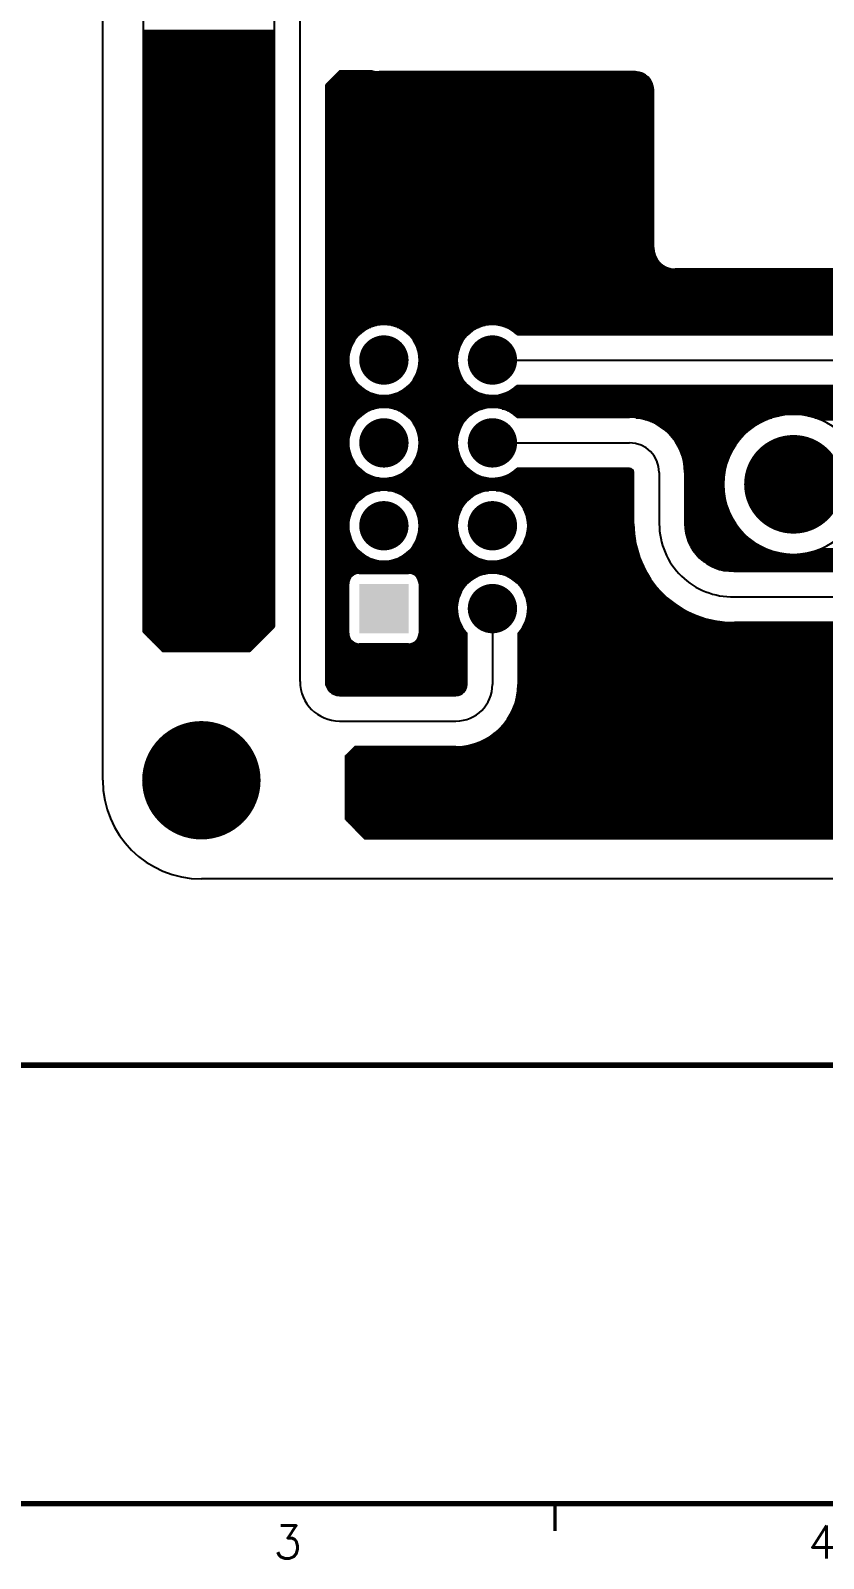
# Model space of a CAD drawing. Extents: x 295 to 953, y 10 to 290.
# Drawn here: x 590.4 to 662.7, y 10 to 149.4 of the extents above; entities that cross this region are included whole.
import ezdxf
from ezdxf.enums import TextEntityAlignment as Align

# ---------------------------------------------------------------- set-up
doc = ezdxf.new("R2010")
doc.units = 0
doc.header["$LTSCALE"] = 5
doc.header["$MEASUREMENT"] = 0
doc.layers.get('0').update_dxf_attribs({"linetype": 'CONTINUOUS', "lineweight": 25})
for name, color, linetype in [('TOP_PHO', 15, 'CONTINUOUS'), ('문자', 4, 'CONTINUOUS'), ('테두리', 3, 'CONTINUOUS')]:
    doc.layers.add(name, color=color, linetype=linetype)
doc.styles.get("Standard").update_dxf_attribs({"font": 'simplex.shx'})

# ---------------------------------------------------------------- blocks, each defined once
blk = doc.blocks.new('C')
at = {"layer": '테두리'}
for points, const_width in [([(15, 285), (15, 15), (405, 15), (405, 285), (15, 285)], 0.5), ([(15, 55), (405, 55)], 0.5), ([(161.25, 12.5), (161.25, 15)], 0.3)]:
    blk.add_lwpolyline(points, dxfattribs=dict(at, const_width=const_width))
at = {"layer": '문자'}
for s, p in [('3', (136.88, 11.5)), ('4', (185.62, 11.5))]:
    blk.add_text(s, height=3, dxfattribs=at).set_placement(p, align=Align.MIDDLE)

msp = doc.modelspace()

# ---------------------------------------------------------------- linework, layer by layer
for points, const_width in [([(623.53, 142.2, 1), (624.43, 142.2, 1)], 0.9), ([(634.33, 142.2, 1), (635.23, 142.2, 1)], 0.9), ([(623.53, 131.4, 1), (624.43, 131.4, 1)], 0.9), ([(634.33, 131.4, 1), (635.23, 131.4, 1)], 0.9), ([(621.5, 119.34, 1), (623.75, 119.34, 1)], 2.25), ([(631.4, 119.34, 1), (633.65, 119.34, 1)], 2.25), ([(621.5, 111.78, 1), (623.75, 111.78, 1)], 2.25), ([(631.4, 111.78, 1), (633.65, 111.78, 1)], 2.25), ([(657.73, 108, 1), (662.23, 108, 1)], 4.5), ([(621.5, 104.22, 1), (623.75, 104.22, 1)], 2.25), ([(631.4, 104.22, 1), (633.65, 104.22, 1)], 2.25), ([(631.4, 96.66, 1), (633.65, 96.66, 1)], 2.25), ([(639.73, 91.8, 1), (640.63, 91.8, 1)], 0.9), ([(650.53, 91.8, 1), (651.43, 91.8, 1)], 0.9), ([(661.33, 91.8, 1), (662.23, 91.8, 1)], 0.9), ([(603.28, 81, 1), (608.68, 81, 1)], 5.4), ([(628.93, 79.2, 1), (629.83, 79.2, 1)], 0.9), ([(639.73, 79.2, 1), (640.63, 79.2, 1)], 0.9), ([(650.53, 79.2, 1), (651.43, 79.2, 1)], 0.9), ([(661.33, 79.2, 1), (662.23, 79.2, 1)], 0.9)]:
    msp.add_lwpolyline(points, format="xyb", close=True, dxfattribs=dict(const_width=const_width))
msp.add_solid([(624.88, 98.91), (624.88, 94.41), (620.38, 98.91), (620.38, 94.41)])
at = {"layer": 'TOP_PHO', "color": 7}
for p, q in [((596.98, 81), (596.98, 261)), ((600.67, 245.85), (600.67, 94.57)), ((612.64, 95.02), (612.64, 190.8)), ((614.98, 90), (614.98, 190.8)), ((600.67, 149.4), (612.64, 149.4)), ((600.67, 149.24), (612.64, 149.24)), ((600.67, 149.08), (612.64, 149.08)), ((600.67, 148.91), (612.64, 148.91)), ((600.67, 148.75), (612.64, 148.75)), ((600.67, 148.59), (612.64, 148.59)), ((600.67, 148.43), (612.64, 148.43)), ((600.67, 148.27), (612.64, 148.27)), ((600.67, 148.1), (612.64, 148.1)), ((600.67, 147.94), (612.64, 147.94)), ((600.67, 147.78), (612.64, 147.78)), ((600.67, 147.62), (612.64, 147.62)), ((600.67, 147.46), (612.64, 147.46)), ((600.67, 147.29), (612.64, 147.29)), ((600.67, 147.13), (612.64, 147.13)), ((600.67, 146.97), (612.64, 146.97)), ((600.67, 146.81), (612.64, 146.81)), ((600.67, 146.65), (612.64, 146.65)), ((600.67, 146.48), (612.64, 146.48)), ((600.67, 146.32), (612.64, 146.32)), ((600.67, 146.16), (612.64, 146.16)), ((600.67, 146), (612.64, 146)), ((600.67, 145.84), (612.64, 145.84)), ((600.67, 145.67), (612.64, 145.67)), ((600.67, 145.51), (612.64, 145.51)), ((600.67, 145.35), (612.64, 145.35)), ((600.67, 145.19), (612.64, 145.19)), ((600.67, 145.03), (612.64, 145.03)), ((618.59, 145.68), (617.34, 144.44)), ((617.93, 145.03), (646.83, 145.03)), ((618.09, 145.19), (646.68, 145.19)), ((618.25, 145.35), (646.47, 145.35)), ((618.42, 145.51), (646.16, 145.51)), ((618.58, 145.67), (621.72, 145.67)), ((621.57, 145.71), (618.65, 145.71)), ((645.58, 145.62), (622.18, 145.62)), ((600.67, 144.86), (612.64, 144.86)), ((600.67, 144.7), (612.64, 144.7)), ((600.67, 144.54), (612.64, 144.54)), ((600.67, 144.38), (612.64, 144.38)), ((600.67, 144.22), (612.64, 144.22)), ((600.67, 144.05), (612.64, 144.05)), ((600.67, 143.89), (612.64, 143.89)), ((600.67, 143.73), (612.64, 143.73)), ((617.32, 144.38), (647.15, 144.38)), ((617.32, 144.38), (617.32, 90)), ((617.32, 144.22), (647.18, 144.22)), ((617.32, 144.05), (647.2, 144.05)), ((617.32, 143.89), (647.2, 143.89)), ((617.32, 143.73), (647.2, 143.73)), ((617.44, 144.54), (647.11, 144.54)), ((617.61, 144.7), (647.04, 144.7)), ((617.77, 144.86), (646.95, 144.86)), ((647.2, 129.6), (647.2, 144)), ((600.67, 143.57), (612.64, 143.57)), ((600.67, 143.41), (612.64, 143.41)), ((600.67, 143.24), (612.64, 143.24)), ((600.67, 143.08), (612.64, 143.08)), ((600.67, 142.92), (612.64, 142.92)), ((600.67, 142.76), (612.64, 142.76)), ((600.67, 142.6), (612.64, 142.6)), ((600.67, 142.43), (612.64, 142.43)), ((600.67, 142.27), (612.64, 142.27)), ((617.32, 143.57), (647.2, 143.57)), ((617.32, 143.41), (647.2, 143.41)), ((617.32, 143.24), (647.2, 143.24)), ((617.32, 143.08), (647.2, 143.08)), ((617.32, 142.92), (647.2, 142.92)), ((617.32, 142.76), (647.2, 142.76)), ((617.32, 142.6), (647.2, 142.6)), ((617.32, 142.43), (647.2, 142.43)), ((617.32, 142.27), (647.2, 142.27)), ((600.67, 142.11), (612.64, 142.11)), ((600.67, 141.95), (612.64, 141.95)), ((600.67, 141.79), (612.64, 141.79)), ((600.67, 141.62), (612.64, 141.62)), ((600.67, 141.46), (612.64, 141.46)), ((600.67, 141.3), (612.64, 141.3)), ((600.67, 141.14), (612.64, 141.14)), ((600.67, 140.98), (612.64, 140.98)), ((600.67, 140.81), (612.64, 140.81)), ((617.32, 142.11), (647.2, 142.11)), ((617.32, 141.95), (647.2, 141.95)), ((617.32, 141.79), (647.2, 141.79)), ((617.32, 141.62), (647.2, 141.62)), ((617.32, 141.46), (647.2, 141.46)), ((617.32, 141.3), (647.2, 141.3)), ((617.32, 141.14), (647.2, 141.14)), ((617.32, 140.98), (647.2, 140.98)), ((617.32, 140.81), (647.2, 140.81)), ((600.67, 140.65), (612.64, 140.65)), ((600.67, 140.49), (612.64, 140.49)), ((600.67, 140.33), (612.64, 140.33)), ((600.67, 140.17), (612.64, 140.17)), ((600.67, 140), (612.64, 140)), ((600.67, 139.84), (612.64, 139.84)), ((600.67, 139.68), (612.64, 139.68)), ((600.67, 139.52), (612.64, 139.52)), ((617.32, 140.65), (647.2, 140.65)), ((617.32, 140.49), (647.2, 140.49)), ((617.32, 140.33), (647.2, 140.33)), ((617.32, 140.17), (647.2, 140.17)), ((617.32, 140), (647.2, 140)), ((617.32, 139.84), (647.2, 139.84)), ((617.32, 139.68), (647.2, 139.68)), ((617.32, 139.52), (647.2, 139.52)), ((600.67, 139.36), (612.64, 139.36)), ((600.67, 139.19), (612.64, 139.19)), ((600.67, 139.03), (612.64, 139.03)), ((600.67, 138.87), (612.64, 138.87)), ((600.67, 138.71), (612.64, 138.71)), ((600.67, 138.55), (612.64, 138.55)), ((600.67, 138.38), (612.64, 138.38)), ((600.67, 138.22), (612.64, 138.22)), ((600.67, 138.06), (612.64, 138.06)), ((617.32, 139.36), (647.2, 139.36)), ((617.32, 139.19), (647.2, 139.19)), ((617.32, 139.03), (647.2, 139.03)), ((617.32, 138.87), (647.2, 138.87)), ((617.32, 138.71), (647.2, 138.71)), ((617.32, 138.55), (647.2, 138.55)), ((617.32, 138.38), (647.2, 138.38)), ((617.32, 138.22), (647.2, 138.22)), ((617.32, 138.06), (647.2, 138.06)), ((600.67, 137.9), (612.64, 137.9)), ((600.67, 137.74), (612.64, 137.74)), ((600.67, 137.57), (612.64, 137.57)), ((600.67, 137.41), (612.64, 137.41)), ((600.67, 137.25), (612.64, 137.25)), ((600.67, 137.09), (612.64, 137.09)), ((600.67, 136.93), (612.64, 136.93)), ((600.67, 136.76), (612.64, 136.76)), ((617.32, 137.9), (647.2, 137.9)), ((617.32, 137.74), (647.2, 137.74)), ((617.32, 137.57), (647.2, 137.57)), ((617.32, 137.41), (647.2, 137.41)), ((617.32, 137.25), (647.2, 137.25)), ((617.32, 137.09), (647.2, 137.09)), ((617.32, 136.93), (647.2, 136.93)), ((617.32, 136.76), (647.2, 136.76)), ((600.67, 136.6), (612.64, 136.6)), ((600.67, 136.44), (612.64, 136.44)), ((600.67, 136.28), (612.64, 136.28)), ((600.67, 136.12), (612.64, 136.12)), ((600.67, 135.95), (612.64, 135.95)), ((600.67, 135.79), (612.64, 135.79)), ((600.67, 135.63), (612.64, 135.63)), ((600.67, 135.47), (612.64, 135.47)), ((600.67, 135.31), (612.64, 135.31)), ((617.32, 136.6), (647.2, 136.6)), ((617.32, 136.44), (647.2, 136.44)), ((617.32, 136.28), (647.2, 136.28)), ((617.32, 136.12), (647.2, 136.12)), ((617.32, 135.95), (647.2, 135.95)), ((617.32, 135.79), (647.2, 135.79)), ((617.32, 135.63), (647.2, 135.63)), ((617.32, 135.47), (647.2, 135.47)), ((617.32, 135.31), (647.2, 135.31)), ((600.67, 135.14), (612.64, 135.14)), ((600.67, 134.98), (612.64, 134.98)), ((600.67, 134.82), (612.64, 134.82)), ((600.67, 134.66), (612.64, 134.66)), ((600.67, 134.5), (612.64, 134.5)), ((600.67, 134.33), (612.64, 134.33)), ((600.67, 134.17), (612.64, 134.17)), ((600.67, 134.01), (612.64, 134.01)), ((600.67, 133.85), (612.64, 133.85)), ((617.32, 135.14), (647.2, 135.14)), ((617.32, 134.98), (647.2, 134.98)), ((617.32, 134.82), (647.2, 134.82)), ((617.32, 134.66), (647.2, 134.66)), ((617.32, 134.5), (647.2, 134.5)), ((617.32, 134.33), (647.2, 134.33)), ((617.32, 134.17), (647.2, 134.17)), ((617.32, 134.01), (647.2, 134.01)), ((617.32, 133.85), (647.2, 133.85)), ((600.67, 133.69), (612.64, 133.69)), ((600.67, 133.52), (612.64, 133.52)), ((600.67, 133.36), (612.64, 133.36)), ((600.67, 133.2), (612.64, 133.2)), ((600.67, 133.04), (612.64, 133.04)), ((600.67, 132.88), (612.64, 132.88)), ((600.67, 132.71), (612.64, 132.71)), ((600.67, 132.55), (612.64, 132.55)), ((617.32, 133.69), (647.2, 133.69)), ((617.32, 133.52), (647.2, 133.52)), ((617.32, 133.36), (647.2, 133.36)), ((617.32, 133.2), (647.2, 133.2)), ((617.32, 133.04), (647.2, 133.04)), ((617.32, 132.88), (647.2, 132.88)), ((617.32, 132.71), (647.2, 132.71)), ((617.32, 132.55), (647.2, 132.55)), ((600.67, 132.39), (612.64, 132.39)), ((600.67, 132.23), (612.64, 132.23)), ((600.67, 132.07), (612.64, 132.07)), ((600.67, 131.9), (612.64, 131.9)), ((600.67, 131.74), (612.64, 131.74)), ((600.67, 131.58), (612.64, 131.58)), ((600.67, 131.42), (612.64, 131.42)), ((600.67, 131.26), (612.64, 131.26)), ((600.67, 131.09), (612.64, 131.09)), ((617.32, 132.39), (647.2, 132.39)), ((617.32, 132.23), (647.2, 132.23)), ((617.32, 132.07), (647.2, 132.07)), ((617.32, 131.9), (647.2, 131.9)), ((617.32, 131.74), (647.2, 131.74)), ((617.32, 131.58), (647.2, 131.58)), ((617.32, 131.42), (647.2, 131.42)), ((617.32, 131.26), (647.2, 131.26)), ((617.32, 131.09), (647.2, 131.09)), ((600.67, 130.93), (612.64, 130.93)), ((600.67, 130.77), (612.64, 130.77)), ((600.67, 130.61), (612.64, 130.61)), ((600.67, 130.45), (612.64, 130.45)), ((600.67, 130.28), (612.64, 130.28)), ((600.67, 130.12), (612.64, 130.12)), ((600.67, 129.96), (612.64, 129.96)), ((600.67, 129.8), (612.64, 129.8)), ((617.32, 130.93), (647.2, 130.93)), ((617.32, 130.77), (647.2, 130.77)), ((617.32, 130.61), (647.2, 130.61)), ((617.32, 130.45), (647.2, 130.45)), ((617.32, 130.28), (647.2, 130.28)), ((617.32, 130.12), (647.2, 130.12)), ((617.32, 129.96), (647.2, 129.96)), ((617.32, 129.8), (647.2, 129.8)), ((600.67, 129.64), (612.64, 129.64)), ((600.67, 129.47), (612.64, 129.47)), ((600.67, 129.31), (612.64, 129.31)), ((600.67, 129.15), (612.64, 129.15)), ((600.67, 128.99), (612.64, 128.99)), ((600.67, 128.83), (612.64, 128.83)), ((600.67, 128.66), (612.64, 128.66)), ((600.67, 128.5), (612.64, 128.5)), ((600.67, 128.34), (612.64, 128.34)), ((617.32, 129.64), (647.2, 129.64)), ((617.32, 129.47), (647.2, 129.47)), ((617.32, 129.31), (647.22, 129.31)), ((617.32, 129.15), (647.25, 129.15)), ((617.32, 128.99), (647.29, 128.99)), ((617.32, 128.83), (647.36, 128.83)), ((617.32, 128.66), (647.43, 128.66)), ((617.32, 128.5), (647.53, 128.5)), ((617.32, 128.34), (647.65, 128.34)), ((600.67, 128.18), (612.64, 128.18)), ((600.67, 128.02), (612.64, 128.02)), ((600.67, 127.85), (612.64, 127.85)), ((600.67, 127.69), (612.64, 127.69)), ((600.67, 127.53), (612.64, 127.53)), ((600.67, 127.37), (612.64, 127.37)), ((600.67, 127.21), (612.64, 127.21)), ((600.67, 127.04), (612.64, 127.04)), ((600.67, 126.88), (612.64, 126.88)), ((617.32, 128.18), (647.8, 128.18)), ((617.32, 128.02), (647.99, 128.02)), ((617.32, 127.85), (648.24, 127.85)), ((617.32, 127.69), (648.65, 127.69)), ((617.32, 127.53), (734.34, 127.53)), ((617.32, 127.37), (734.34, 127.37)), ((617.32, 127.21), (734.34, 127.21)), ((617.32, 127.04), (734.34, 127.04)), ((617.32, 126.88), (734.34, 126.88)), ((724.78, 127.62), (649.18, 127.62)), ((600.67, 126.72), (612.64, 126.72)), ((600.67, 126.56), (612.64, 126.56)), ((600.67, 126.4), (612.64, 126.4)), ((600.67, 126.23), (612.64, 126.23)), ((600.67, 126.07), (612.64, 126.07)), ((600.67, 125.91), (612.64, 125.91)), ((600.67, 125.75), (612.64, 125.75)), ((600.67, 125.59), (612.64, 125.59)), ((617.32, 126.72), (734.34, 126.72)), ((617.32, 126.56), (734.34, 126.56)), ((617.32, 126.4), (734.34, 126.4)), ((617.32, 126.23), (734.34, 126.23)), ((617.32, 126.07), (734.34, 126.07)), ((617.32, 125.91), (734.34, 125.91)), ((617.32, 125.75), (734.33, 125.75)), ((617.32, 125.59), (734.32, 125.59)), ((600.67, 125.42), (612.64, 125.42)), ((600.67, 125.26), (612.64, 125.26)), ((600.67, 125.1), (612.64, 125.1)), ((600.67, 124.94), (612.64, 124.94)), ((600.67, 124.78), (612.64, 124.78)), ((600.67, 124.61), (612.64, 124.61)), ((600.67, 124.45), (612.64, 124.45)), ((600.67, 124.29), (612.64, 124.29)), ((600.67, 124.13), (612.64, 124.13)), ((617.32, 125.42), (734.3, 125.42)), ((617.32, 125.26), (734.27, 125.26)), ((617.32, 125.1), (734.24, 125.1)), ((617.32, 124.94), (734.2, 124.94)), ((617.32, 124.78), (734.16, 124.78)), ((617.32, 124.61), (734.1, 124.61)), ((617.32, 124.45), (734.04, 124.45)), ((617.32, 124.29), (733.98, 124.29)), ((617.32, 124.13), (733.9, 124.13)), ((600.67, 123.97), (612.64, 123.97)), ((600.67, 123.8), (612.64, 123.8)), ((600.67, 123.64), (612.64, 123.64)), ((600.67, 123.48), (612.64, 123.48)), ((600.67, 123.32), (612.64, 123.32)), ((600.67, 123.16), (612.64, 123.16)), ((600.67, 122.99), (612.64, 122.99)), ((600.67, 122.83), (612.64, 122.83)), ((617.32, 123.97), (733.82, 123.97)), ((617.32, 123.8), (733.73, 123.8)), ((617.32, 123.64), (733.63, 123.64)), ((617.32, 123.48), (733.52, 123.48)), ((617.32, 123.32), (733.39, 123.32)), ((617.32, 123.16), (733.26, 123.16)), ((617.32, 122.99), (733.11, 122.99)), ((617.32, 122.83), (732.94, 122.83)), ((600.67, 122.67), (612.64, 122.67)), ((600.67, 122.51), (612.64, 122.51)), ((600.67, 122.35), (612.64, 122.35)), ((600.67, 122.18), (612.64, 122.18)), ((600.67, 122.02), (612.64, 122.02)), ((600.67, 121.86), (612.64, 121.86)), ((600.67, 121.7), (612.64, 121.7)), ((600.67, 121.54), (612.64, 121.54)), ((600.67, 121.37), (612.64, 121.37)), ((617.32, 122.67), (732.76, 122.67)), ((617.32, 122.51), (621.95, 122.51)), ((617.32, 122.35), (621.42, 122.35)), ((617.32, 122.18), (621.07, 122.18)), ((617.32, 122.02), (620.81, 122.02)), ((617.32, 121.86), (620.59, 121.86)), ((617.32, 121.7), (620.4, 121.7)), ((617.32, 121.54), (620.24, 121.54)), ((617.32, 121.37), (620.11, 121.37)), ((623.31, 122.51), (631.85, 122.51)), ((623.84, 122.35), (631.32, 122.35)), ((624.18, 122.18), (630.97, 122.18)), ((624.45, 122.02), (630.71, 122.02)), ((624.66, 121.86), (630.49, 121.86)), ((624.85, 121.7), (630.3, 121.7)), ((625.01, 121.54), (630.14, 121.54)), ((625.15, 121.37), (630.01, 121.37)), ((633.21, 122.51), (732.55, 122.51)), ((633.74, 122.35), (732.31, 122.35)), ((634.08, 122.18), (732.03, 122.18)), ((634.35, 122.02), (731.68, 122.02)), ((634.56, 121.86), (731.23, 121.86)), ((634.75, 121.7), (730.39, 121.7)), ((634.8, 121.68), (730, 121.68)), ((600.67, 121.21), (612.64, 121.21)), ((600.67, 121.05), (612.64, 121.05)), ((600.67, 120.89), (612.64, 120.89)), ((600.67, 120.73), (612.64, 120.73)), ((600.67, 120.56), (612.64, 120.56)), ((600.67, 120.4), (612.64, 120.4)), ((600.67, 120.24), (612.64, 120.24)), ((600.67, 120.08), (612.64, 120.08)), ((600.67, 119.92), (612.64, 119.92)), ((617.32, 121.21), (619.98, 121.21)), ((617.32, 121.05), (619.88, 121.05)), ((617.32, 120.89), (619.78, 120.89)), ((617.32, 120.73), (619.7, 120.73)), ((617.32, 120.56), (619.63, 120.56)), ((617.32, 120.4), (619.57, 120.4)), ((617.32, 120.24), (619.51, 120.24)), ((617.32, 120.08), (619.47, 120.08)), ((617.32, 119.92), (619.44, 119.92)), ((625.27, 121.21), (629.88, 121.21)), ((625.38, 121.05), (629.78, 121.05)), ((625.47, 120.89), (629.68, 120.89)), ((625.56, 120.73), (629.6, 120.73)), ((625.63, 120.56), (629.53, 120.56)), ((625.69, 120.4), (629.47, 120.4)), ((625.74, 120.24), (629.41, 120.24)), ((625.78, 120.08), (629.37, 120.08)), ((625.82, 119.92), (629.34, 119.92)), ((600.67, 119.75), (612.64, 119.75)), ((600.67, 119.59), (612.64, 119.59)), ((600.67, 119.43), (612.64, 119.43)), ((600.67, 119.27), (612.64, 119.27)), ((600.67, 119.11), (612.64, 119.11)), ((600.67, 118.94), (612.64, 118.94)), ((600.67, 118.78), (612.64, 118.78)), ((600.67, 118.62), (612.64, 118.62)), ((617.32, 119.75), (619.41, 119.75)), ((617.32, 119.59), (619.4, 119.59)), ((617.32, 119.43), (619.39, 119.43)), ((617.32, 119.27), (619.39, 119.27)), ((617.32, 119.11), (619.4, 119.11)), ((617.32, 118.94), (619.41, 118.94)), ((617.32, 118.78), (619.44, 118.78)), ((617.32, 118.62), (619.47, 118.62)), ((625.79, 118.62), (629.37, 118.62)), ((625.82, 118.78), (629.34, 118.78)), ((625.84, 119.75), (629.31, 119.75)), ((625.84, 118.94), (629.31, 118.94)), ((625.86, 119.59), (629.3, 119.59)), ((625.86, 119.11), (629.3, 119.11)), ((625.87, 119.43), (629.29, 119.43)), ((625.87, 119.27), (629.29, 119.27)), ((632.53, 119.34), (730, 119.34)), ((600.67, 118.46), (612.64, 118.46)), ((600.67, 118.3), (612.64, 118.3)), ((600.67, 118.13), (612.64, 118.13)), ((600.67, 117.97), (612.64, 117.97)), ((600.67, 117.81), (612.64, 117.81)), ((600.67, 117.65), (612.64, 117.65)), ((600.67, 117.49), (612.64, 117.49)), ((600.67, 117.32), (612.64, 117.32)), ((600.67, 117.16), (612.64, 117.16)), ((617.32, 118.46), (619.51, 118.46)), ((617.32, 118.3), (619.56, 118.3)), ((617.32, 118.13), (619.62, 118.13)), ((617.32, 117.97), (619.69, 117.97)), ((617.32, 117.81), (619.77, 117.81)), ((617.32, 117.65), (619.86, 117.65)), ((617.32, 117.49), (619.97, 117.49)), ((617.32, 117.32), (620.09, 117.32)), ((617.32, 117.16), (620.23, 117.16)), ((625.03, 117.16), (630.13, 117.16)), ((625.16, 117.32), (629.99, 117.32)), ((625.28, 117.49), (629.87, 117.49)), ((625.39, 117.65), (629.76, 117.65)), ((625.48, 117.81), (629.67, 117.81)), ((625.56, 117.97), (629.59, 117.97)), ((625.63, 118.13), (629.52, 118.13)), ((625.69, 118.3), (629.46, 118.3)), ((625.75, 118.46), (629.41, 118.46)), ((600.67, 117), (612.64, 117)), ((600.67, 116.84), (612.64, 116.84)), ((600.67, 116.68), (612.64, 116.68)), ((600.67, 116.51), (612.64, 116.51)), ((600.67, 116.35), (612.64, 116.35)), ((600.67, 116.19), (612.64, 116.19)), ((600.67, 116.03), (612.64, 116.03)), ((600.67, 115.87), (612.64, 115.87)), ((600.67, 115.7), (612.64, 115.7)), ((617.32, 117), (620.39, 117)), ((617.32, 116.84), (620.57, 116.84)), ((617.32, 116.68), (620.78, 116.68)), ((617.32, 116.51), (621.04, 116.51)), ((617.32, 116.35), (621.38, 116.35)), ((617.32, 116.19), (621.87, 116.19)), ((617.32, 116.03), (740.49, 116.03)), ((617.32, 115.87), (740.49, 115.87)), ((617.32, 115.7), (740.49, 115.7)), ((623.38, 116.19), (631.77, 116.19)), ((623.88, 116.35), (631.28, 116.35)), ((624.21, 116.51), (630.94, 116.51)), ((624.47, 116.68), (630.68, 116.68)), ((624.69, 116.84), (630.47, 116.84)), ((624.87, 117), (630.29, 117)), ((633.28, 116.19), (740.5, 116.19)), ((633.78, 116.35), (740.51, 116.35)), ((634.11, 116.51), (740.53, 116.51)), ((634.37, 116.68), (740.55, 116.68)), ((634.59, 116.84), (740.57, 116.84)), ((634.79, 117), (740.6, 117)), ((730, 117), (634.8, 117)), ((600.67, 115.54), (612.64, 115.54)), ((600.67, 115.38), (612.64, 115.38)), ((600.67, 115.22), (612.64, 115.22)), ((600.67, 115.06), (612.64, 115.06)), ((600.67, 114.89), (612.64, 114.89)), ((600.67, 114.73), (612.64, 114.73)), ((600.67, 114.57), (612.64, 114.57)), ((600.67, 114.41), (612.64, 114.41)), ((617.32, 115.54), (740.49, 115.54)), ((617.32, 115.38), (740.49, 115.38)), ((617.32, 115.22), (740.49, 115.22)), ((617.32, 115.06), (740.49, 115.06)), ((617.32, 114.89), (621.73, 114.89)), ((617.32, 114.73), (621.29, 114.73)), ((617.32, 114.57), (620.98, 114.57)), ((617.32, 114.41), (620.73, 114.41)), ((623.52, 114.89), (631.63, 114.89)), ((623.96, 114.73), (631.19, 114.73)), ((624.28, 114.57), (630.88, 114.57)), ((624.52, 114.41), (630.63, 114.41)), ((633.42, 114.89), (740.49, 114.89)), ((633.86, 114.73), (740.49, 114.73)), ((634.18, 114.57), (740.49, 114.57)), ((634.42, 114.41), (740.49, 114.41)), ((600.67, 114.25), (612.64, 114.25)), ((600.67, 114.08), (612.64, 114.08)), ((600.67, 113.92), (612.64, 113.92)), ((600.67, 113.76), (612.64, 113.76)), ((600.67, 113.6), (612.64, 113.6)), ((600.67, 113.44), (612.64, 113.44)), ((600.67, 113.27), (612.64, 113.27)), ((600.67, 113.11), (612.64, 113.11)), ((600.67, 112.95), (612.64, 112.95)), ((617.32, 114.25), (620.53, 114.25)), ((617.32, 114.08), (620.35, 114.08)), ((617.32, 113.92), (620.2, 113.92)), ((617.32, 113.76), (620.06, 113.76)), ((617.32, 113.6), (619.95, 113.6)), ((617.32, 113.44), (619.84, 113.44)), ((617.32, 113.27), (619.75, 113.27)), ((617.32, 113.11), (619.67, 113.11)), ((617.32, 112.95), (619.61, 112.95)), ((624.73, 114.25), (630.43, 114.25)), ((624.91, 114.08), (630.25, 114.08)), ((625.06, 113.92), (630.1, 113.92)), ((625.19, 113.76), (629.96, 113.76)), ((625.31, 113.6), (629.85, 113.6)), ((625.41, 113.44), (629.74, 113.44)), ((625.5, 113.27), (629.65, 113.27)), ((625.58, 113.11), (629.57, 113.11)), ((625.65, 112.95), (629.51, 112.95)), ((634.63, 114.25), (658.63, 114.25)), ((634.8, 114.12), (645.04, 114.12)), ((645.64, 114.08), (658.02, 114.08)), ((646.44, 113.92), (657.58, 113.92)), ((646.91, 113.76), (657.21, 113.76)), ((647.27, 113.6), (656.9, 113.6)), ((647.57, 113.44), (656.62, 113.44)), ((647.83, 113.27), (656.37, 113.27)), ((648.06, 113.11), (656.14, 113.11)), ((648.27, 112.95), (655.94, 112.95)), ((661.33, 114.25), (740.49, 114.25)), ((661.93, 114.08), (740.49, 114.08)), ((662.38, 113.92), (740.49, 113.92)), ((600.67, 112.79), (612.64, 112.79)), ((600.67, 112.63), (612.64, 112.63)), ((600.67, 112.46), (612.64, 112.46)), ((600.67, 112.3), (612.64, 112.3)), ((600.67, 112.14), (612.64, 112.14)), ((600.67, 111.98), (612.64, 111.98)), ((600.67, 111.82), (612.64, 111.82)), ((600.67, 111.65), (612.64, 111.65)), ((617.32, 112.79), (619.55, 112.79)), ((617.32, 112.63), (619.5, 112.63)), ((617.32, 112.46), (619.46, 112.46)), ((617.32, 112.3), (619.43, 112.3)), ((617.32, 112.14), (619.41, 112.14)), ((617.32, 111.98), (619.39, 111.98)), ((617.32, 111.82), (619.39, 111.82)), ((617.32, 111.65), (619.39, 111.65)), ((625.71, 112.79), (629.45, 112.79)), ((625.76, 112.63), (629.4, 112.63)), ((625.79, 112.46), (629.36, 112.46)), ((625.83, 112.3), (629.33, 112.3)), ((625.85, 112.14), (629.31, 112.14)), ((625.86, 111.98), (629.29, 111.98)), ((625.87, 111.82), (629.29, 111.82)), ((625.87, 111.65), (629.29, 111.65)), ((632.53, 111.78), (645.04, 111.78)), ((648.45, 112.79), (655.75, 112.79)), ((648.62, 112.63), (655.57, 112.63)), ((648.77, 112.46), (655.4, 112.46)), ((648.91, 112.3), (655.25, 112.3)), ((649.04, 112.14), (655.11, 112.14)), ((649.16, 111.98), (654.98, 111.98)), ((649.27, 111.82), (654.85, 111.82)), ((649.37, 111.65), (654.73, 111.65)), ((600.67, 111.49), (612.64, 111.49)), ((600.67, 111.33), (612.64, 111.33)), ((600.67, 111.17), (612.64, 111.17)), ((600.67, 111.01), (612.64, 111.01)), ((600.67, 110.84), (612.64, 110.84)), ((600.67, 110.68), (612.64, 110.68)), ((600.67, 110.52), (612.64, 110.52)), ((600.67, 110.36), (612.64, 110.36)), ((600.67, 110.2), (612.64, 110.2)), ((617.32, 111.49), (619.4, 111.49)), ((617.32, 111.33), (619.42, 111.33)), ((617.32, 111.17), (619.45, 111.17)), ((617.32, 111.01), (619.48, 111.01)), ((617.32, 110.84), (619.53, 110.84)), ((617.32, 110.68), (619.58, 110.68)), ((617.32, 110.52), (619.64, 110.52)), ((617.32, 110.36), (619.72, 110.36)), ((617.32, 110.2), (619.8, 110.2)), ((625.45, 110.2), (629.7, 110.2)), ((625.54, 110.36), (629.62, 110.36)), ((625.61, 110.52), (629.54, 110.52)), ((625.68, 110.68), (629.48, 110.68)), ((625.73, 110.84), (629.43, 110.84)), ((625.77, 111.01), (629.38, 111.01)), ((625.81, 111.17), (629.35, 111.17)), ((625.84, 111.33), (629.32, 111.33)), ((625.85, 111.49), (629.3, 111.49)), ((649.46, 111.49), (654.63, 111.49)), ((649.55, 111.33), (654.52, 111.33)), ((649.62, 111.17), (654.43, 111.17)), ((649.7, 111.01), (654.34, 111.01)), ((649.76, 110.84), (654.26, 110.84)), ((649.82, 110.68), (654.18, 110.68)), ((649.87, 110.52), (654.11, 110.52)), ((649.91, 110.36), (654.04, 110.36)), ((649.95, 110.2), (653.98, 110.2)), ((600.67, 110.03), (612.64, 110.03)), ((600.67, 109.87), (612.64, 109.87)), ((600.67, 109.71), (612.64, 109.71)), ((600.67, 109.55), (612.64, 109.55)), ((600.67, 109.39), (612.64, 109.39)), ((600.67, 109.22), (612.64, 109.22)), ((600.67, 109.06), (612.64, 109.06)), ((600.67, 108.9), (612.64, 108.9)), ((600.67, 108.74), (612.64, 108.74)), ((617.32, 110.03), (619.9, 110.03)), ((617.32, 109.87), (620.01, 109.87)), ((617.32, 109.71), (620.14, 109.71)), ((617.32, 109.55), (620.28, 109.55)), ((617.32, 109.39), (620.44, 109.39)), ((617.32, 109.22), (620.64, 109.22)), ((617.32, 109.06), (620.86, 109.06)), ((617.32, 108.9), (621.14, 108.9)), ((617.32, 108.74), (621.51, 108.74)), ((623.74, 108.74), (631.41, 108.74)), ((624.11, 108.9), (631.04, 108.9)), ((624.39, 109.06), (630.76, 109.06)), ((624.62, 109.22), (630.54, 109.22)), ((624.81, 109.39), (630.34, 109.39)), ((624.98, 109.55), (630.18, 109.55)), ((625.12, 109.71), (630.04, 109.71)), ((625.25, 109.87), (629.91, 109.87)), ((625.36, 110.03), (629.8, 110.03)), ((633.64, 108.74), (645.4, 108.74)), ((634.01, 108.9), (645.4, 108.9)), ((634.29, 109.06), (645.4, 109.06)), ((634.52, 109.22), (645.37, 109.22)), ((634.71, 109.39), (645.23, 109.39)), ((645.04, 109.44), (634.8, 109.44)), ((645.4, 104.4), (645.4, 109.08)), ((647.74, 109.08), (647.74, 104.4)), ((649.99, 110.03), (653.92, 110.03)), ((650.02, 109.87), (653.87, 109.87)), ((650.04, 109.71), (653.82, 109.71)), ((650.06, 109.55), (653.78, 109.55)), ((650.07, 109.39), (653.74, 109.39)), ((650.08, 109.22), (653.71, 109.22)), ((650.08, 109.08), (650.08, 104.4)), ((650.08, 109.06), (653.68, 109.06)), ((650.08, 108.9), (653.65, 108.9)), ((650.08, 108.74), (653.63, 108.74)), ((600.67, 108.58), (612.64, 108.58)), ((600.67, 108.41), (612.64, 108.41)), ((600.67, 108.25), (612.64, 108.25)), ((600.67, 108.09), (612.64, 108.09)), ((600.67, 107.93), (612.64, 107.93)), ((600.67, 107.77), (612.64, 107.77)), ((600.67, 107.6), (612.64, 107.6)), ((600.67, 107.44), (612.64, 107.44)), ((617.32, 108.58), (622.15, 108.58)), ((617.32, 108.41), (645.4, 108.41)), ((617.32, 108.25), (645.4, 108.25)), ((617.32, 108.09), (645.4, 108.09)), ((617.32, 107.93), (645.4, 107.93)), ((617.32, 107.77), (645.4, 107.77)), ((617.32, 107.6), (645.4, 107.6)), ((617.32, 107.44), (622.28, 107.44)), ((622.97, 107.44), (632.18, 107.44)), ((623.11, 108.58), (632.05, 108.58)), ((632.87, 107.44), (645.4, 107.44)), ((633.01, 108.58), (645.4, 108.58)), ((650.08, 108.58), (653.61, 108.58)), ((650.08, 108.41), (653.6, 108.41)), ((650.08, 108.25), (653.59, 108.25)), ((650.08, 108.09), (653.59, 108.09)), ((650.08, 107.93), (653.59, 107.93)), ((650.08, 107.77), (653.59, 107.77)), ((650.08, 107.6), (653.6, 107.6)), ((650.08, 107.44), (653.61, 107.44)), ((600.67, 107.28), (612.64, 107.28)), ((600.67, 107.12), (612.64, 107.12)), ((600.67, 106.96), (612.64, 106.96)), ((600.67, 106.79), (612.64, 106.79)), ((600.67, 106.63), (612.64, 106.63)), ((600.67, 106.47), (612.64, 106.47)), ((600.67, 106.31), (612.64, 106.31)), ((600.67, 106.15), (612.64, 106.15)), ((600.67, 105.98), (612.64, 105.98)), ((617.32, 107.28), (621.56, 107.28)), ((617.32, 107.12), (621.18, 107.12)), ((617.32, 106.96), (620.89, 106.96)), ((617.32, 106.79), (620.66, 106.79)), ((617.32, 106.63), (620.46, 106.63)), ((617.32, 106.47), (620.3, 106.47)), ((617.32, 106.31), (620.15, 106.31)), ((617.32, 106.15), (620.02, 106.15)), ((617.32, 105.98), (619.91, 105.98)), ((623.69, 107.28), (631.46, 107.28)), ((624.08, 107.12), (631.08, 107.12)), ((624.36, 106.96), (630.79, 106.96)), ((624.6, 106.79), (630.56, 106.79)), ((624.79, 106.63), (630.36, 106.63)), ((624.96, 106.47), (630.2, 106.47)), ((625.11, 106.31), (630.05, 106.31)), ((625.23, 106.15), (629.92, 106.15)), ((625.35, 105.98), (629.81, 105.98)), ((633.59, 107.28), (645.4, 107.28)), ((633.98, 107.12), (645.4, 107.12)), ((634.26, 106.96), (645.4, 106.96)), ((634.5, 106.79), (645.4, 106.79)), ((634.69, 106.63), (645.4, 106.63)), ((634.86, 106.47), (645.4, 106.47)), ((635.01, 106.31), (645.4, 106.31)), ((635.13, 106.15), (645.4, 106.15)), ((635.25, 105.98), (645.4, 105.98)), ((650.08, 107.28), (653.63, 107.28)), ((650.08, 107.12), (653.65, 107.12)), ((650.08, 106.96), (653.67, 106.96)), ((650.08, 106.79), (653.7, 106.79)), ((650.08, 106.63), (653.74, 106.63)), ((650.08, 106.47), (653.77, 106.47)), ((650.08, 106.31), (653.82, 106.31)), ((650.08, 106.15), (653.86, 106.15)), ((650.08, 105.98), (653.91, 105.98)), ((600.67, 105.82), (612.64, 105.82)), ((600.67, 105.66), (612.64, 105.66)), ((600.67, 105.5), (612.64, 105.5)), ((600.67, 105.34), (612.64, 105.34)), ((600.67, 105.17), (612.64, 105.17)), ((600.67, 105.01), (612.64, 105.01)), ((600.67, 104.85), (612.64, 104.85)), ((600.67, 104.69), (612.64, 104.69)), ((617.32, 105.82), (619.81, 105.82)), ((617.32, 105.66), (619.72, 105.66)), ((617.32, 105.5), (619.65, 105.5)), ((617.32, 105.34), (619.59, 105.34)), ((617.32, 105.17), (619.53, 105.17)), ((617.32, 105.01), (619.49, 105.01)), ((617.32, 104.85), (619.45, 104.85)), ((617.32, 104.69), (619.42, 104.69)), ((625.44, 105.82), (629.71, 105.82)), ((625.53, 105.66), (629.62, 105.66)), ((625.61, 105.5), (629.55, 105.5)), ((625.67, 105.34), (629.49, 105.34)), ((625.72, 105.17), (629.43, 105.17)), ((625.77, 105.01), (629.39, 105.01)), ((625.81, 104.85), (629.35, 104.85)), ((625.83, 104.69), (629.32, 104.69)), ((635.34, 105.82), (645.4, 105.82)), ((635.43, 105.66), (645.4, 105.66)), ((635.51, 105.5), (645.4, 105.5)), ((635.57, 105.34), (645.4, 105.34)), ((635.62, 105.17), (645.4, 105.17)), ((635.67, 105.01), (645.4, 105.01)), ((635.71, 104.85), (645.4, 104.85)), ((635.73, 104.69), (645.4, 104.69)), ((650.08, 105.82), (653.97, 105.82)), ((650.08, 105.66), (654.03, 105.66)), ((650.08, 105.5), (654.1, 105.5)), ((650.08, 105.34), (654.17, 105.34)), ((650.08, 105.17), (654.25, 105.17)), ((650.08, 105.01), (654.33, 105.01)), ((650.08, 104.85), (654.42, 104.85)), ((650.08, 104.69), (654.51, 104.69)), ((600.67, 104.53), (612.64, 104.53)), ((600.67, 104.36), (612.64, 104.36)), ((600.67, 104.2), (612.64, 104.2)), ((600.67, 104.04), (612.64, 104.04)), ((600.67, 103.88), (612.64, 103.88)), ((600.67, 103.72), (612.64, 103.72)), ((600.67, 103.55), (612.64, 103.55)), ((600.67, 103.39), (612.64, 103.39)), ((600.67, 103.23), (612.64, 103.23)), ((617.32, 104.53), (619.4, 104.53)), ((617.32, 104.36), (619.39, 104.36)), ((617.32, 104.2), (619.39, 104.2)), ((617.32, 104.04), (619.39, 104.04)), ((617.32, 103.88), (619.41, 103.88)), ((617.32, 103.72), (619.43, 103.72)), ((617.32, 103.55), (619.46, 103.55)), ((617.32, 103.39), (619.5, 103.39)), ((617.32, 103.23), (619.54, 103.23)), ((625.71, 103.23), (629.44, 103.23)), ((625.76, 103.39), (629.4, 103.39)), ((625.8, 103.55), (629.36, 103.55)), ((625.83, 103.72), (629.33, 103.72)), ((625.85, 104.53), (629.3, 104.53)), ((625.85, 103.88), (629.31, 103.88)), ((625.86, 104.36), (629.29, 104.36)), ((625.86, 104.04), (629.29, 104.04)), ((625.87, 104.2), (629.29, 104.2)), ((635.61, 103.23), (645.47, 103.23)), ((635.66, 103.39), (645.45, 103.39)), ((635.7, 103.55), (645.44, 103.55)), ((635.73, 103.72), (645.42, 103.72)), ((635.75, 104.53), (645.4, 104.53)), ((635.75, 103.88), (645.41, 103.88)), ((635.76, 104.36), (645.4, 104.36)), ((635.76, 104.04), (645.4, 104.04)), ((635.77, 104.2), (645.4, 104.2)), ((650.08, 104.53), (654.61, 104.53)), ((650.08, 104.36), (654.72, 104.36)), ((650.08, 104.2), (654.84, 104.2)), ((650.09, 104.04), (654.96, 104.04)), ((650.11, 103.88), (655.1, 103.88)), ((650.13, 103.72), (655.24, 103.72)), ((650.16, 103.55), (655.39, 103.55)), ((650.2, 103.39), (655.55, 103.39)), ((650.24, 103.23), (655.73, 103.23)), ((600.67, 103.07), (612.64, 103.07)), ((600.67, 102.91), (612.64, 102.91)), ((600.67, 102.74), (612.64, 102.74)), ((600.67, 102.58), (612.64, 102.58)), ((600.67, 102.42), (612.64, 102.42)), ((600.67, 102.26), (612.64, 102.26)), ((600.67, 102.1), (612.64, 102.1)), ((600.67, 101.93), (612.64, 101.93)), ((600.67, 101.77), (612.64, 101.77)), ((617.32, 103.07), (619.6, 103.07)), ((617.32, 102.91), (619.67, 102.91)), ((617.32, 102.74), (619.74, 102.74)), ((617.32, 102.58), (619.83, 102.58)), ((617.32, 102.42), (619.93, 102.42)), ((617.32, 102.26), (620.05, 102.26)), ((617.32, 102.1), (620.18, 102.1)), ((617.32, 101.93), (620.33, 101.93)), ((617.32, 101.77), (620.51, 101.77)), ((624.75, 101.77), (630.41, 101.77)), ((624.92, 101.93), (630.23, 101.93)), ((625.07, 102.1), (630.08, 102.1)), ((625.21, 102.26), (629.95, 102.26)), ((625.32, 102.42), (629.83, 102.42)), ((625.42, 102.58), (629.73, 102.58)), ((625.51, 102.74), (629.64, 102.74)), ((625.59, 102.91), (629.57, 102.91)), ((625.66, 103.07), (629.5, 103.07)), ((634.65, 101.77), (645.79, 101.77)), ((634.82, 101.93), (645.74, 101.93)), ((634.97, 102.1), (645.7, 102.1)), ((635.11, 102.26), (645.66, 102.26)), ((635.22, 102.42), (645.62, 102.42)), ((635.32, 102.58), (645.58, 102.58)), ((635.41, 102.74), (645.55, 102.74)), ((635.49, 102.91), (645.52, 102.91)), ((635.56, 103.07), (645.5, 103.07)), ((650.29, 103.07), (655.92, 103.07)), ((650.34, 102.91), (656.12, 102.91)), ((650.41, 102.74), (656.34, 102.74)), ((650.48, 102.58), (656.59, 102.58)), ((650.56, 102.42), (656.86, 102.42)), ((650.65, 102.26), (657.17, 102.26)), ((650.74, 102.1), (657.53, 102.1)), ((650.85, 101.93), (657.97, 101.93)), ((650.97, 101.77), (658.55, 101.77)), ((661.4, 101.77), (740.38, 101.77)), ((661.98, 101.93), (740.42, 101.93)), ((662.42, 102.1), (740.46, 102.1)), ((600.67, 101.61), (612.64, 101.61)), ((600.67, 101.45), (612.64, 101.45)), ((600.67, 101.29), (612.64, 101.29)), ((600.67, 101.12), (612.64, 101.12)), ((600.67, 100.96), (612.64, 100.96)), ((600.67, 100.8), (612.64, 100.8)), ((600.67, 100.64), (612.64, 100.64)), ((600.67, 100.48), (612.64, 100.48)), ((617.32, 101.61), (620.71, 101.61)), ((617.32, 101.45), (620.95, 101.45)), ((617.32, 101.29), (621.25, 101.29)), ((617.32, 101.12), (621.67, 101.12)), ((617.32, 100.96), (646.08, 100.96)), ((617.32, 100.8), (646.15, 100.8)), ((617.32, 100.64), (646.22, 100.64)), ((617.32, 100.48), (646.3, 100.48)), ((623.58, 101.12), (631.57, 101.12)), ((624, 101.29), (631.15, 101.29)), ((624.3, 101.45), (630.85, 101.45)), ((624.55, 101.61), (630.61, 101.61)), ((633.48, 101.12), (646.02, 101.12)), ((633.9, 101.29), (645.95, 101.29)), ((634.2, 101.45), (645.9, 101.45)), ((634.45, 101.61), (645.84, 101.61)), ((651.1, 101.61), (740.33, 101.61)), ((651.24, 101.45), (740.26, 101.45)), ((651.4, 101.29), (740.17, 101.29)), ((651.58, 101.12), (740.07, 101.12)), ((651.78, 100.96), (739.95, 100.96)), ((652.01, 100.8), (739.81, 100.8)), ((652.27, 100.64), (739.63, 100.64)), ((652.59, 100.48), (739.41, 100.48)), ((600.67, 100.31), (612.64, 100.31)), ((600.67, 100.15), (612.64, 100.15)), ((600.67, 99.99), (612.64, 99.99)), ((600.67, 99.83), (612.64, 99.83)), ((600.67, 99.67), (612.64, 99.67)), ((600.67, 99.5), (612.64, 99.5)), ((600.67, 99.34), (612.64, 99.34)), ((600.67, 99.18), (612.64, 99.18)), ((600.67, 99.02), (612.64, 99.02)), ((617.32, 100.31), (646.38, 100.31)), ((617.32, 100.15), (646.46, 100.15)), ((617.32, 99.99), (646.55, 99.99)), ((617.32, 99.83), (620.01, 99.83)), ((617.32, 99.67), (619.74, 99.67)), ((617.32, 99.5), (619.59, 99.5)), ((617.32, 99.34), (619.49, 99.34)), ((617.32, 99.18), (619.42, 99.18)), ((617.32, 99.02), (619.39, 99.02)), ((620.38, 99.9), (624.88, 99.9)), ((625.25, 99.83), (631.85, 99.83)), ((625.52, 99.67), (631.32, 99.67)), ((625.67, 99.5), (630.97, 99.5)), ((625.77, 99.34), (630.71, 99.34)), ((625.83, 99.18), (630.49, 99.18)), ((625.86, 99.02), (630.3, 99.02)), ((633.21, 99.83), (646.65, 99.83)), ((633.74, 99.67), (646.74, 99.67)), ((634.08, 99.5), (646.85, 99.5)), ((634.35, 99.34), (646.95, 99.34)), ((634.56, 99.18), (647.07, 99.18)), ((634.75, 99.02), (647.18, 99.02)), ((652.99, 100.31), (739.13, 100.31)), ((653.6, 100.15), (738.68, 100.15)), ((654.58, 100.08), (654.52, 100.08)), ((654.58, 100.08), (738.1, 100.08)), ((600.67, 98.86), (612.64, 98.86)), ((600.67, 98.69), (612.64, 98.69)), ((600.67, 98.53), (612.64, 98.53)), ((600.67, 98.37), (612.64, 98.37)), ((600.67, 98.21), (612.64, 98.21)), ((600.67, 98.05), (612.64, 98.05)), ((600.67, 97.88), (612.64, 97.88)), ((600.67, 97.72), (612.64, 97.72)), ((617.32, 98.86), (619.39, 98.86)), ((617.32, 98.69), (619.39, 98.69)), ((617.32, 98.53), (619.39, 98.53)), ((617.32, 98.37), (619.39, 98.37)), ((617.32, 98.21), (619.39, 98.21)), ((617.32, 98.05), (619.39, 98.05)), ((617.32, 97.88), (619.39, 97.88)), ((617.32, 97.72), (619.39, 97.72)), ((619.39, 94.41), (619.39, 98.91)), ((625.87, 98.91), (625.87, 94.41)), ((625.87, 98.86), (630.14, 98.86)), ((625.87, 98.69), (630.01, 98.69)), ((625.87, 98.53), (629.88, 98.53)), ((625.87, 98.37), (629.78, 98.37)), ((625.87, 98.21), (629.68, 98.21)), ((625.87, 98.05), (629.6, 98.05)), ((625.87, 97.88), (629.53, 97.88)), ((625.87, 97.72), (629.47, 97.72)), ((634.91, 98.86), (647.31, 98.86)), ((635.05, 98.69), (647.44, 98.69)), ((635.17, 98.53), (647.57, 98.53)), ((635.28, 98.37), (647.72, 98.37)), ((635.37, 98.21), (647.87, 98.21)), ((635.46, 98.05), (648.02, 98.05)), ((635.53, 97.88), (648.19, 97.88)), ((635.59, 97.72), (648.36, 97.72)), ((654.58, 97.74), (738.1, 97.74)), ((600.67, 97.56), (612.64, 97.56)), ((600.67, 97.4), (612.64, 97.4)), ((600.67, 97.24), (612.64, 97.24)), ((600.67, 97.07), (612.64, 97.07)), ((600.67, 96.91), (612.64, 96.91)), ((600.67, 96.75), (612.64, 96.75)), ((600.67, 96.59), (612.64, 96.59)), ((600.67, 96.43), (612.64, 96.43)), ((600.67, 96.26), (612.64, 96.26)), ((617.32, 97.56), (619.39, 97.56)), ((617.32, 97.4), (619.39, 97.4)), ((617.32, 97.24), (619.39, 97.24)), ((617.32, 97.07), (619.39, 97.07)), ((617.32, 96.91), (619.39, 96.91)), ((617.32, 96.75), (619.39, 96.75)), ((617.32, 96.59), (619.39, 96.59)), ((617.32, 96.43), (619.39, 96.43)), ((617.32, 96.26), (619.39, 96.26)), ((625.87, 97.56), (629.41, 97.56)), ((625.87, 97.4), (629.37, 97.4)), ((625.87, 97.24), (629.34, 97.24)), ((625.87, 97.07), (629.31, 97.07)), ((625.87, 96.91), (629.3, 96.91)), ((625.87, 96.75), (629.29, 96.75)), ((625.87, 96.59), (629.29, 96.59)), ((625.87, 96.43), (629.3, 96.43)), ((625.87, 96.26), (629.31, 96.26)), ((632.53, 96.66), (632.53, 89.73)), ((635.64, 97.56), (648.55, 97.56)), ((635.68, 97.4), (648.74, 97.4)), ((635.72, 97.24), (648.95, 97.24)), ((635.74, 97.07), (649.17, 97.07)), ((635.74, 96.26), (650.55, 96.26)), ((635.76, 96.91), (649.4, 96.91)), ((635.76, 96.43), (650.22, 96.43)), ((635.77, 96.75), (649.66, 96.75)), ((635.77, 96.59), (649.93, 96.59)), ((600.67, 96.1), (612.64, 96.1)), ((600.67, 95.94), (612.64, 95.94)), ((600.67, 95.78), (612.64, 95.78)), ((600.67, 95.62), (612.64, 95.62)), ((600.67, 95.45), (612.64, 95.45)), ((600.67, 95.29), (612.64, 95.29)), ((600.67, 95.13), (612.64, 95.13)), ((600.67, 94.97), (612.62, 94.97)), ((600.67, 94.81), (612.46, 94.81)), ((610.47, 92.82), (612.61, 94.96)), ((617.32, 96.1), (619.39, 96.1)), ((617.32, 95.94), (619.39, 95.94)), ((617.32, 95.78), (619.39, 95.78)), ((617.32, 95.62), (619.39, 95.62)), ((617.32, 95.45), (619.39, 95.45)), ((617.32, 95.29), (619.39, 95.29)), ((617.32, 95.13), (619.39, 95.13)), ((617.32, 94.97), (619.39, 94.97)), ((617.32, 94.81), (619.39, 94.81)), ((625.87, 96.1), (629.34, 96.1)), ((625.87, 95.94), (629.37, 95.94)), ((625.87, 95.78), (629.41, 95.78)), ((625.87, 95.62), (629.46, 95.62)), ((625.87, 95.45), (629.52, 95.45)), ((625.87, 95.29), (629.59, 95.29)), ((625.87, 95.13), (629.67, 95.13)), ((625.87, 94.97), (629.76, 94.97)), ((625.87, 94.81), (629.87, 94.81)), ((635.18, 94.81), (769.06, 94.81)), ((635.29, 94.97), (769.22, 94.97)), ((635.38, 95.13), (769.38, 95.13)), ((635.46, 95.29), (769.54, 95.29)), ((635.53, 95.45), (653.4, 95.45)), ((635.59, 95.62), (652.43, 95.62)), ((635.65, 95.78), (651.81, 95.78)), ((635.69, 95.94), (651.32, 95.94)), ((635.72, 96.1), (650.91, 96.1)), ((654.61, 95.4), (654.61, 95.4)), ((738.1, 95.4), (654.61, 95.4)), ((600.67, 94.64), (612.29, 94.64)), ((600.69, 94.51), (602.39, 92.82)), ((600.72, 94.48), (612.13, 94.48)), ((600.89, 94.32), (611.97, 94.32)), ((601.05, 94.16), (611.81, 94.16)), ((601.21, 94), (611.65, 94)), ((601.37, 93.83), (611.48, 93.83)), ((601.53, 93.67), (611.32, 93.67)), ((601.7, 93.51), (611.16, 93.51)), ((617.32, 94.64), (619.39, 94.64)), ((617.32, 94.48), (619.39, 94.48)), ((617.32, 94.32), (619.39, 94.32)), ((617.32, 94.16), (619.42, 94.16)), ((617.32, 94), (619.48, 94)), ((617.32, 93.83), (619.57, 93.83)), ((617.32, 93.67), (619.72, 93.67)), ((617.32, 93.51), (619.97, 93.51)), ((624.88, 93.42), (620.38, 93.42)), ((625.29, 93.51), (630.19, 93.51)), ((625.54, 93.67), (630.19, 93.67)), ((625.68, 93.83), (630.19, 93.83)), ((625.78, 94), (630.19, 94)), ((625.83, 94.16), (630.19, 94.16)), ((625.86, 94.32), (630.19, 94.32)), ((625.87, 94.64), (629.99, 94.64)), ((625.87, 94.48), (630.13, 94.48)), ((630.19, 89.73), (630.19, 94.38)), ((634.87, 94.38), (634.87, 89.73)), ((634.87, 94.32), (768.57, 94.32)), ((634.87, 94.16), (768.41, 94.16)), ((634.87, 94), (768.25, 94)), ((634.87, 93.83), (768.08, 93.83)), ((634.87, 93.67), (761.62, 93.67)), ((634.87, 93.51), (761.46, 93.51)), ((634.93, 94.48), (768.73, 94.48)), ((635.06, 94.64), (768.89, 94.64)), ((601.86, 93.35), (611, 93.35)), ((602.02, 93.19), (610.84, 93.19)), ((602.18, 93.02), (610.67, 93.02)), ((602.34, 92.86), (610.51, 92.86)), ((602.45, 92.79), (610.4, 92.79)), ((617.32, 93.35), (630.19, 93.35)), ((617.32, 93.19), (630.19, 93.19)), ((617.32, 93.02), (630.19, 93.02)), ((617.32, 92.86), (630.19, 92.86)), ((617.32, 92.7), (630.19, 92.7)), ((617.32, 92.54), (630.19, 92.54)), ((617.32, 92.38), (630.19, 92.38)), ((617.32, 92.21), (630.19, 92.21)), ((617.32, 92.05), (630.19, 92.05)), ((634.87, 93.35), (761.3, 93.35)), ((634.87, 93.19), (761.14, 93.19)), ((634.87, 93.02), (760.97, 93.02)), ((634.87, 92.86), (760.81, 92.86)), ((634.87, 92.7), (760.65, 92.7)), ((634.87, 92.54), (760.49, 92.54)), ((634.87, 92.38), (760.33, 92.38)), ((634.87, 92.21), (760.16, 92.21)), ((634.87, 92.05), (760, 92.05)), ((617.32, 91.89), (630.19, 91.89)), ((617.32, 91.73), (630.19, 91.73)), ((617.32, 91.57), (630.19, 91.57)), ((617.32, 91.4), (630.19, 91.4)), ((617.32, 91.24), (630.19, 91.24)), ((617.32, 91.08), (630.19, 91.08)), ((617.32, 90.92), (630.19, 90.92)), ((617.32, 90.76), (630.19, 90.76)), ((634.87, 91.89), (759.84, 91.89)), ((634.87, 91.73), (759.68, 91.73)), ((634.87, 91.57), (759.52, 91.57)), ((634.87, 91.4), (759.35, 91.4)), ((634.87, 91.24), (759.19, 91.24)), ((634.87, 91.08), (759.03, 91.08)), ((634.87, 90.92), (758.87, 90.92)), ((634.87, 90.76), (758.71, 90.76)), ((617.32, 90.59), (630.19, 90.59)), ((617.32, 90.43), (630.19, 90.43)), ((617.32, 90.27), (630.19, 90.27)), ((617.32, 90.11), (630.19, 90.11)), ((617.32, 89.95), (630.19, 89.95)), ((617.34, 89.78), (630.19, 89.78)), ((617.38, 89.62), (630.18, 89.62)), ((617.44, 89.46), (630.15, 89.46)), ((617.53, 89.3), (630.09, 89.3)), ((634.85, 89.3), (757.25, 89.3)), ((634.86, 89.46), (757.41, 89.46)), ((634.87, 90.59), (758.54, 90.59)), ((634.87, 90.43), (758.38, 90.43)), ((634.87, 90.27), (758.22, 90.27)), ((634.87, 90.11), (758.06, 90.11)), ((634.87, 89.95), (757.9, 89.95)), ((634.87, 89.78), (757.73, 89.78)), ((634.87, 89.62), (757.57, 89.62)), ((617.66, 89.14), (629.99, 89.14)), ((617.85, 88.97), (629.84, 88.97)), ((618.16, 88.81), (629.57, 88.81)), ((618.58, 88.74), (629.2, 88.74)), ((634.54, 87.84), (755.79, 87.84)), ((634.6, 88), (755.95, 88)), ((634.65, 88.16), (756.11, 88.16)), ((634.69, 88.33), (756.28, 88.33)), ((634.73, 88.49), (756.44, 88.49)), ((634.76, 88.65), (756.6, 88.65)), ((634.79, 88.81), (756.76, 88.81)), ((634.82, 88.97), (756.92, 88.97)), ((634.84, 89.14), (757.09, 89.14)), ((633.89, 86.54), (754.84, 86.54)), ((633.99, 86.71), (754.84, 86.71)), ((634.09, 86.87), (754.84, 86.87)), ((634.18, 87.03), (754.98, 87.03)), ((634.27, 87.19), (755.14, 87.19)), ((634.35, 87.35), (755.3, 87.35)), ((634.42, 87.52), (755.47, 87.52)), ((634.48, 87.68), (755.63, 87.68)), ((618.58, 86.4), (629.2, 86.4)), ((632.45, 85.09), (754.84, 85.09)), ((632.67, 85.25), (754.84, 85.25)), ((632.87, 85.41), (754.84, 85.41)), ((633.05, 85.57), (754.84, 85.57)), ((633.22, 85.73), (754.84, 85.73)), ((633.37, 85.9), (754.84, 85.9)), ((633.52, 86.06), (754.84, 86.06)), ((633.65, 86.22), (754.84, 86.22)), ((633.77, 86.38), (754.84, 86.38)), ((619.94, 84.03), (619.14, 83.24)), ((619.69, 83.79), (754.84, 83.79)), ((619.86, 83.95), (754.84, 83.95)), ((629.2, 84.06), (620, 84.06)), ((629.97, 84.11), (754.84, 84.11)), ((630.75, 84.28), (754.84, 84.28)), ((631.23, 84.44), (754.84, 84.44)), ((631.61, 84.6), (754.84, 84.6)), ((631.93, 84.76), (754.84, 84.76)), ((632.21, 84.92), (754.84, 84.92)), ((619.12, 83.18), (619.12, 77.47)), ((619.12, 83.14), (754.84, 83.14)), ((619.12, 82.98), (754.84, 82.98)), ((619.12, 82.82), (754.84, 82.82)), ((619.12, 82.66), (754.84, 82.66)), ((619.12, 82.49), (754.84, 82.49)), ((619.12, 82.33), (754.84, 82.33)), ((619.21, 83.3), (754.84, 83.3)), ((619.37, 83.47), (754.84, 83.47)), ((619.53, 83.63), (754.84, 83.63)), ((619.12, 82.17), (754.84, 82.17)), ((619.12, 82.01), (754.84, 82.01)), ((619.12, 81.85), (754.84, 81.85)), ((619.12, 81.68), (754.84, 81.68)), ((619.12, 81.52), (754.84, 81.52)), ((619.12, 81.36), (754.84, 81.36)), ((619.12, 81.2), (754.84, 81.2)), ((619.12, 81.04), (754.84, 81.04)), ((619.12, 80.87), (754.84, 80.87)), ((619.12, 80.71), (754.84, 80.71)), ((619.12, 80.55), (754.84, 80.55)), ((619.12, 80.39), (754.84, 80.39)), ((619.12, 80.23), (754.84, 80.23)), ((619.12, 80.06), (754.84, 80.06)), ((619.12, 79.9), (754.84, 79.9)), ((619.12, 79.74), (754.84, 79.74)), ((619.12, 79.58), (754.84, 79.58)), ((619.12, 79.42), (754.84, 79.42)), ((619.12, 79.25), (754.84, 79.25)), ((619.12, 79.09), (754.69, 79.09)), ((619.12, 78.93), (754.53, 78.93)), ((619.12, 78.77), (754.37, 78.77)), ((619.12, 78.61), (754.21, 78.61)), ((619.12, 78.44), (754.04, 78.44)), ((619.12, 78.28), (753.88, 78.28)), ((619.12, 78.12), (753.72, 78.12)), ((619.12, 77.96), (753.56, 77.96)), ((619.12, 77.8), (753.4, 77.8)), ((619.12, 77.63), (753.23, 77.63)), ((619.12, 77.47), (753.07, 77.47)), ((619.14, 77.41), (620.84, 75.72)), ((619.25, 77.31), (752.91, 77.31)), ((619.41, 77.15), (752.75, 77.15)), ((619.57, 76.99), (752.59, 76.99)), ((619.73, 76.82), (752.42, 76.82)), ((619.89, 76.66), (752.26, 76.66)), ((620.06, 76.5), (752.1, 76.5)), ((620.22, 76.34), (751.94, 76.34)), ((620.38, 76.18), (751.78, 76.18)), ((620.54, 76.01), (751.61, 76.01)), ((620.7, 75.85), (751.45, 75.85)), ((620.9, 75.69), (751.25, 75.69)), ((767.98, 72), (605.98, 72))]:
    msp.add_line(p, q, dxfattribs=at)
for centre, radius, start, end in [((618.65, 145.62), 0.09, 90.0007, 134.9926), ((621.57, 145.62), 0.09, 73.0582, 90.011), ((622.18, 147.6), 1.98, 253.0426, 270.0001), ((645.58, 144), 1.62, 360, 90), ((617.41, 144.38), 0.09, 135.0074, 179.9993), ((649.18, 129.6), 1.98, 180, 270), ((622.63, 119.34), 3.24, 0, 180), ((622.63, 119.34), 3.24, 0, 180), ((632.53, 119.34), 3.24, 46.8637, 313.1363), ((634.8, 121.77), 0.09, 226.8684, 269.9978), ((622.63, 119.34), 3.24, 180, 0), ((622.63, 119.34), 3.24, 180, 0), ((634.8, 116.91), 0.09, 89.9969, 133.1265), ((622.63, 111.78), 3.24, 0, 180), ((622.63, 111.78), 3.24, 0, 180), ((632.53, 111.78), 3.24, 46.8637, 313.1363), ((659.98, 108), 6.39, 0, 180), ((659.98, 108), 6.39, 0, 180), ((634.8, 114.21), 0.09, 226.8684, 269.9978), ((645.04, 109.08), 5.04, 360, 90), ((622.63, 111.78), 3.24, 180, 0), ((622.63, 111.78), 3.24, 180, 0), ((645.04, 109.08), 2.7, 360, 90), ((634.8, 109.35), 0.09, 89.9969, 133.1265), ((645.04, 109.08), 0.36, 360, 90), ((622.63, 104.22), 3.24, 0, 180), ((622.63, 104.22), 3.24, 0, 180), ((632.53, 104.22), 3.24, 0, 180), ((632.53, 104.22), 3.24, 0, 180), ((659.98, 108), 6.39, 180, 0), ((659.98, 108), 6.39, 180, 0), ((622.63, 104.22), 3.24, 180, 0), ((622.63, 104.22), 3.24, 180, 0), ((632.53, 104.22), 3.24, 180, 0), ((632.53, 104.22), 3.24, 180, 0), ((654.4, 104.4), 9, 180, 271.3078), ((654.4, 104.4), 6.66, 180, 271.5278), ((654.4, 104.4), 4.32, 180, 271.5277), ((620.38, 98.91), 0.99, 90, 180), ((624.88, 98.91), 0.99, 360, 90), ((632.53, 96.66), 3.24, 316.8637, 223.1363), ((612.55, 95.02), 0.09, 315.0074, 359.9993), ((600.76, 94.57), 0.09, 179.9987, 224.9987), ((620.38, 94.41), 0.99, 180, 270), ((624.88, 94.41), 0.99, 270, 0), ((630.1, 94.38), 0.09, 359.9989, 43.1269), ((634.96, 94.38), 0.09, 136.8684, 179.9978), ((602.45, 92.88), 0.09, 225.0074, 269.9993), ((610.4, 92.88), 0.09, 270.0007, 314.9926), ((618.58, 90), 3.6, 180, 270), ((618.58, 90), 1.26, 180, 270), ((629.2, 89.73), 5.67, 270, 0), ((629.2, 89.73), 0.99, 270, 0), ((629.2, 89.73), 3.33, 270, 0), ((620, 83.97), 0.09, 90.0007, 134.9926), ((619.21, 83.18), 0.09, 135.0074, 179.9993), ((605.98, 81), 9, 180, 270), ((619.21, 77.47), 0.09, 180.0007, 224.9926), ((620.9, 75.78), 0.09, 224.9912, 269.9993)]:
    msp.add_arc(centre, radius, start, end, dxfattribs=at)

# ---------------------------------------------------------------- block references
msp.add_blockref('C', (476.98, 0))

doc.saveas('drawing.dxf')
